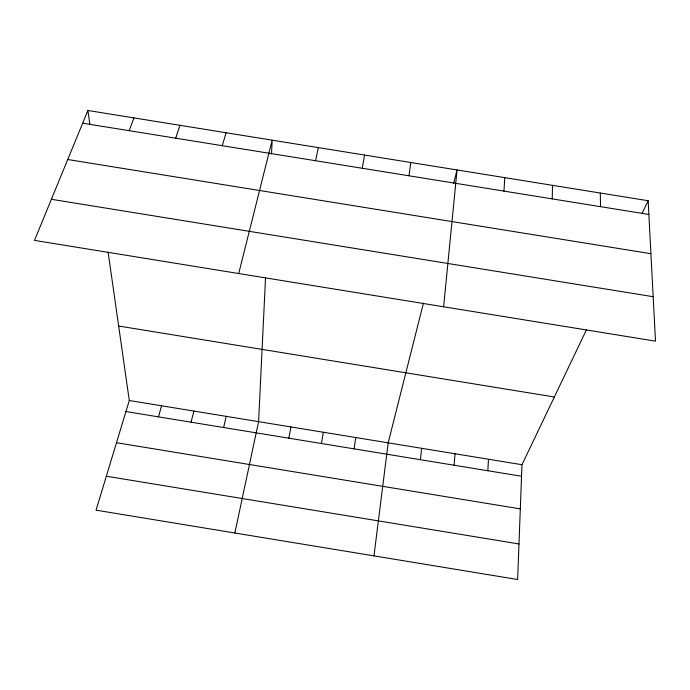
<?xml version="1.0" encoding="UTF-8"?>
<svg xmlns="http://www.w3.org/2000/svg" width="690" height="690" viewBox="0 0 690 690"><rect width="100%" height="100%" fill="white"/><g stroke="black" fill="none" stroke-linecap="round" stroke-linejoin="round"><path stroke-width="1.03" d="M552.224 198.884L552.518 185.334M586.491 329.725L521.976 464.715L517.647 579.514L96.057 510.169L129.289 400.511L108.106 252.109M265.555 277.484L258.595 421.65L234.85 532.999M271.515 154.034L272.179 140.174L238.706 273.533M487.813 470.744L488.503 459.238M503.967 191.104L504.77 177.641M454.106 465.224L455.038 453.77M443.627 306.783L457.056 169.956L453.666 183.402M420.417 459.713L421.599 448.302M373.971 555.881L388.177 442.842L423.444 303.1M408.98 175.786L410.783 162.504M354.082 448.862L355.747 437.538M321.437 443.523L323.343 432.242M362.25 168.257L364.544 155.052M288.808 438.185L290.956 426.946M315.563 160.736L318.349 147.617M223.612 427.524L226.242 416.363M191.044 422.194L193.907 411.076M158.484 416.872L161.589 405.798M222.292 145.694L226.053 132.747M175.717 138.19L179.961 125.321M129.177 130.686L133.912 117.904M87.889 110.486L34.5 240.396L655.5 341.162L648.143 200.738L87.889 110.486L89.864 124.304M642.123 213.331L648.143 200.738M82.671 123.191L648.859 214.461M67.741 159.511L650.912 253.713M51.396 199.289L653.171 296.709M118.654 326.025L554.346 396.983M129.289 400.511L521.976 464.715M125.951 411.542L521.545 476.255M116.498 442.721L520.312 508.892M106.346 476.221L518.992 543.962M600.309 193.028L600.524 206.664"/></g></svg>
